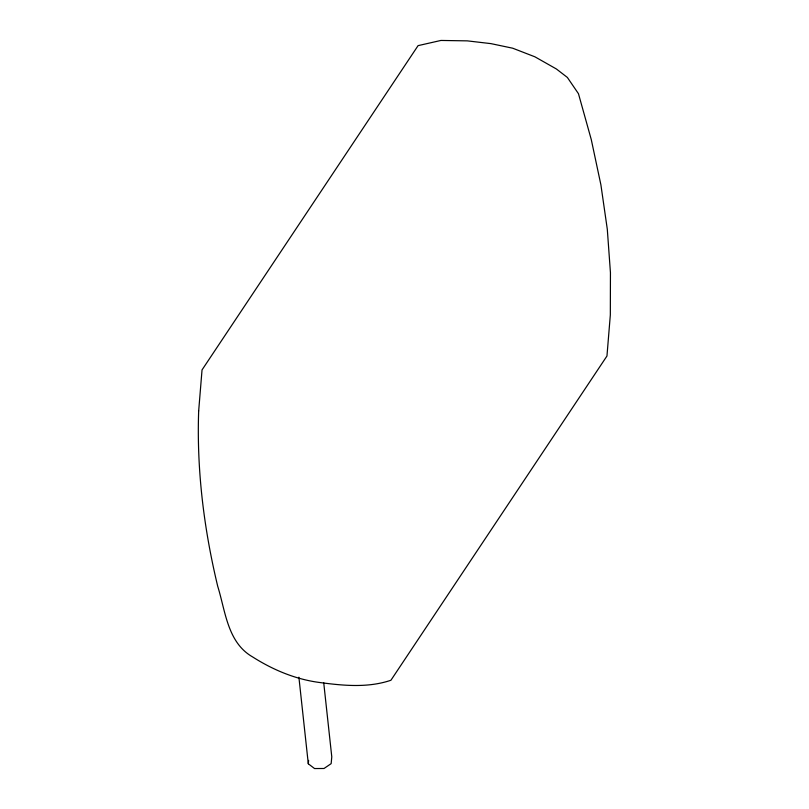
<?xml version="1.0" encoding="UTF-8"?>
<svg xmlns="http://www.w3.org/2000/svg" width="809" height="809" viewBox="0 0 809 809"><rect width="100%" height="100%" fill="white"/><g stroke="black" fill="none" stroke-linecap="round" stroke-linejoin="round"><path stroke-width="1.21" d="M323.731 682.796L331.781 756.84L331.154 763.645L324.015 768.489L314.549 768.55L308.3 763.787L308.613 760.379M298.895 677.184L308.3 763.787M198.67 410.952C196.597 469.978 203.929 528.965 217.722 586.313C225.489 611.189 227.44 642.568 252.63 656.938C272.552 669.619 294.607 678.943 318.089 682.29C342.288 685.547 367.326 688.226 390.919 680.268L606.962 356.011L610.33 314.954L610.441 272.653L607.296 229.22L600.895 184.826L591.278 139.593L578.465 93.702L567.362 77.431L556.37 68.967L534.911 56.812L512.694 48.206L490.911 43.625L467.309 40.865L440.935 40.45L418.081 45.638L202.038 369.905L198.67 410.952"/></g></svg>
